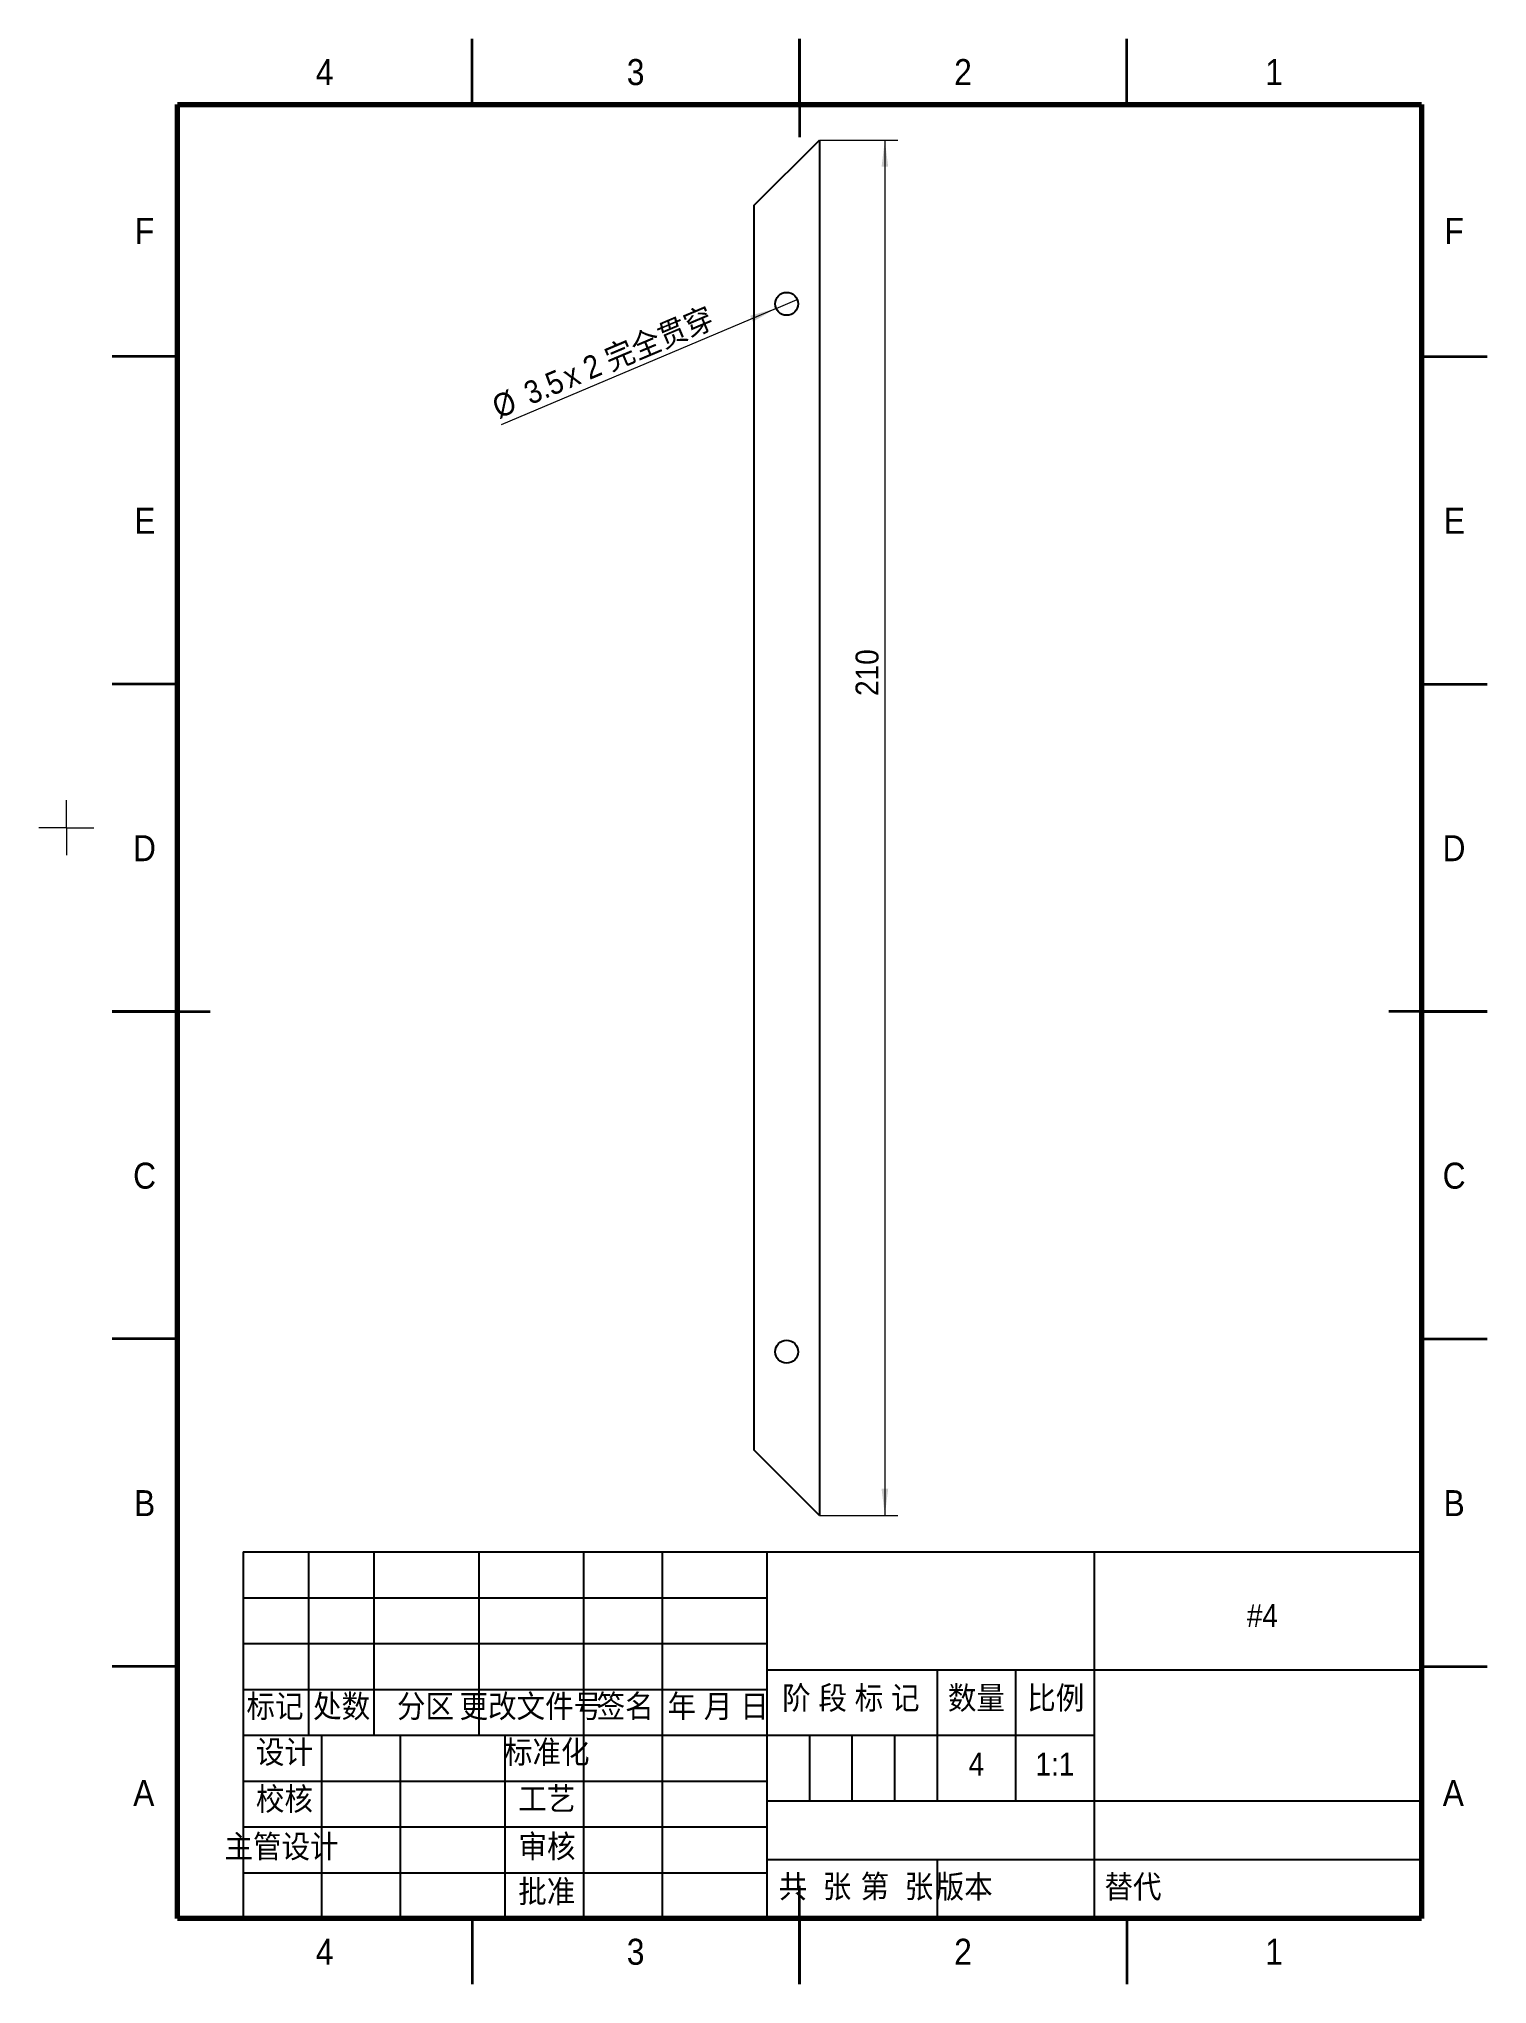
# Model space of a CAD drawing. Header units: millimetres. Extents: x -11 to 210, y 0 to 297.
import ezdxf

# ---------------------------------------------------------------- set-up
doc = ezdxf.new("R2010")
doc.units = ezdxf.units.MM
for name, color, linetype in [('10', 7, 'Continuous'), ('5', 7, 'Continuous'), ('SLD-0', 7, 'Continuous')]:
    doc.layers.add(name, color=color, linetype=linetype)
doc.styles.add('SLDTEXTSTYLE0', font='GOTHIC.TTF', dxfattribs={"width": 0.913})
doc.styles.add('SLDTEXTSTYLE1', font='GOTHIC.TTF', dxfattribs={"width": 0.913, "bigfont": 'bigfont'})
doc.dimstyles.new('SLDDIMSTYLE0', dxfattribs={"dimtxt": 3.5, "dimasz": 4.08, "dimexe": 0, "dimexo": 0.0625, "dimgap": 0.875, "dimtad": 1, "dimdec": 0, "dimrnd": 1e-09, "dimzin": 12, "dimdsep": 46, "dimtxsty": 'SLDTEXTSTYLE0', "dimsah": 1, "dimcen": 0.09, "dimadec": 0, "dimazin": 3, "dimtfac": 1, "dimtdec": 0, "dimtofl": 0, "dimtmove": 0, "dimatfit": 3, "dimfxl": 1, "dimfrac": 2, "dimtolj": 1, "dimtzin": 12, "dimarcsym": 0})
doc.dimstyles.new('SLDDIMSTYLE1', dxfattribs={"dimtxt": 3.5, "dimasz": 4.08, "dimexe": 0, "dimexo": 0.0625, "dimgap": 0.875, "dimtad": 1, "dimdec": 1, "dimrnd": 1e-09, "dimzin": 12, "dimdsep": 46, "dimtxsty": 'SLDTEXTSTYLE0', "dimblk1": 'NONE', "dimsah": 1, "dimcen": 0, "dimadec": 0, "dimazin": 3, "dimtfac": 1, "dimtdec": 1, "dimtmove": 0, "dimatfit": 3, "dimldrblk": 'NONE', "dimfxl": 1, "dimfrac": 2, "dimtolj": 1, "dimtzin": 12, "dimarcsym": 0})

# ---------------------------------------------------------------- blocks, each defined once
blk = doc.blocks.new('_D')
at = {"color": 7, "linetype": 'Continuous', "lineweight": 0}
for p, q in [((108.02, 281.55), (120.02, 281.55)), ((118.02, 281.55), (118.02, 71.55)), ((108.02, 71.55), (120.02, 71.55))]:
    blk.add_line(p, q, dxfattribs=at)
at = {"color": 7, "linetype": 'Continuous', "lineweight": 18}
for points in [[(118.02, 281.55), (117.52, 277.47), (118.53, 277.47)], [(118.02, 71.55), (118.53, 75.63), (117.52, 75.63)]]:
    blk.add_solid(points, dxfattribs=at)
at = {"color": 7, "linetype": 'Continuous', "lineweight": 18, "insert": (113.55, 196.68), "char_height": 3.5, "attachment_point": 1, "rotation": 90, "style": 'SLDTEXTSTYLE0'}
blk.add_mtext('210', dxfattribs=at)
blk = doc.blocks.new('_D_1')
at = {"color": 7, "linetype": 'Continuous', "lineweight": 0}
for q in [(59.42, 238.1), (104.64, 257.23)]:
    blk.add_line((101.41, 255.86), q, dxfattribs=at)
at = {"color": 7, "linetype": 'Continuous', "lineweight": 18}
blk.add_solid([(101.41, 255.86), (97.46, 254.74), (97.85, 253.81)], dxfattribs=at)
at = {"color": 7, "linetype": 'Continuous', "lineweight": 18, "char_height": 3.5, "attachment_point": 1, "rotation": 22.9273}
for s, insert, style in [('x 2 完全贯穿', (68.48, 246.83), 'SLDTEXTSTYLE1'), ('%%c', (57.68, 242.21), 'SLDTEXTSTYLE0'), ('3.5', (62.52, 244.31), 'SLDTEXTSTYLE0')]:
    blk.add_mtext(s, dxfattribs=dict(at, insert=insert, style=style))
blk = doc.blocks.new('_None')
blk = doc.blocks.new('SW_CENTERMARKSYMBOL_0')
at = {"color": 0, "linetype": 'Continuous', "lineweight": 18}
for p, q in [((0, 2.5), (0, 4.2)), ((-2.5, 0), (-4.2, 0)), ((0, 0), (-2.5, 0)), ((0, 0), (0, 2.5)), ((0, 0), (0, -2.5)), ((0, 0), (2.5, 0)), ((2.5, 0), (4.2, 0)), ((0, -2.5), (0, -4.2))]:
    blk.add_line(p, q, dxfattribs=at)

msp = doc.modelspace()

# ---------------------------------------------------------------- linework, layer by layer
at = {"color": 7, "linetype": 'Continuous', "lineweight": 35}
for p, q in [((55, 287), (55, 297)), ((105, 297), (105, 282)), ((105, 287), (105, 297)), ((155, 287), (155, 297)), ((10, 248.5), (0, 248.5)), ((200, 248.5), (210, 248.5)), ((10, 198.5), (0, 198.5)), ((200, 198.5), (210, 198.5)), ((0, 148.5), (15, 148.5)), ((10, 148.5), (0, 148.5)), ((210, 148.5), (195, 148.5)), ((200, 148.5), (210, 148.5)), ((10, 98.5), (0, 98.5)), ((200, 98.5), (210, 98.5)), ((10, 48.5), (0, 48.5)), ((200, 48.5), (210, 48.5)), ((105, 0), (105, 15)), ((55, 10), (55, 0)), ((105, 10), (105, 0)), ((155, 10), (155, 0))]:
    msp.add_line(p, q, dxfattribs=at)
at = {"color": 7, "linetype": 'Continuous', "lineweight": 70}
for p, q in [((10, 10), (10, 287)), ((10, 287), (200, 287)), ((200, 287), (200, 10)), ((200, 10), (10, 10))]:
    msp.add_line(p, q, dxfattribs=at)
at = {"color": 7, "linetype": 'Continuous', "lineweight": 25}
for p, q in [((98.02, 271.55), (108.02, 281.55)), ((108.02, 281.55), (108.02, 71.55)), ((98.02, 271.55), (98.02, 81.55)), ((108.02, 71.55), (98.02, 81.55))]:
    msp.add_line(p, q, dxfattribs=at)
for centre in [(103.02, 256.55), (103.02, 96.55)]:
    msp.add_circle(centre, 1.75, dxfattribs=at)
at = {"layer": '10', "color": 7, "lineweight": 25}
for p, q in [((30, 66), (30, 38)), ((40, 66), (40, 38)), ((56, 66), (56, 38)), ((72, 66), (72, 10)), ((84, 66), (84, 10)), ((100, 66), (100, 10)), ((150, 66), (150, 38)), ((100, 48), (200, 48)), ((125.99, 48), (125.99, 28)), ((138, 48), (138, 28)), ((20, 45), (100, 45)), ((20, 38), (150, 38)), ((32, 38), (32, 10)), ((44, 38), (44, 10)), ((60, 38), (60, 10)), ((150, 38), (150, 10)), ((20, 31), (100, 31)), ((100, 28), (200, 28)), ((20, 24), (100, 24)), ((100, 19), (200, 19)), ((20, 17), (100, 17))]:
    msp.add_line(p, q, dxfattribs=at)
at = {"layer": '10', "color": 7}
for p, q in [((20, 59), (100, 59)), ((20, 52), (100, 52))]:
    msp.add_line(p, q, dxfattribs=at)
at = {"layer": '5', "color": 7, "lineweight": 25}
for q in [(200, 66), (20, 10)]:
    msp.add_line((20, 66), q, dxfattribs=at)
at = {"layer": 'SLD-0'}
for p, q in [((106.5, 38), (106.5, 28)), ((113, 38), (113, 28)), ((119.5, 38), (119.5, 28))]:
    msp.add_line(p, q, dxfattribs=at)
at = {"layer": 'SLD-0', "lineweight": 25}
msp.add_line((125.99, 19), (125.99, 10), dxfattribs=at)

# ---------------------------------------------------------------- block references
at = {"color": 7, "linetype": 'Continuous', "lineweight": 0}
msp.add_blockref('SW_CENTERMARKSYMBOL_0', (-6.98, 176.55), dxfattribs=at)

# ---------------------------------------------------------------- texts
at = {"color": 7, "linetype": 'Continuous', "lineweight": 0, "char_height": 3.97, "attachment_point": 2, "style": 'SLDTEXTSTYLE0'}
for s, insert in [('4', (32.46, 293.92)), ('3', (79.96, 293.92)), ('2', (129.96, 293.92)), ('1', (177.46, 293.92)), ('F', (4.96, 269.67)), ('F', (204.96, 269.67)), ('E', (5.01, 225.42)), ('E', (205.01, 225.42)), ('D', (4.95, 175.42)), ('D', (204.95, 175.42)), ('C', (4.96, 125.42)), ('C', (204.96, 125.42)), ('B', (4.97, 75.42)), ('B', (204.97, 75.42)), ('A', (4.84, 31.17)), ('A', (204.84, 31.17)), ('4', (32.46, 6.92)), ('3', (79.96, 6.92)), ('2', (129.96, 6.92)), ('1', (177.46, 6.92))]:
    msp.add_mtext(s, dxfattribs=dict(at, insert=insert))
at = {"layer": '10', "char_height": 3.5, "attachment_point": 2}
for s, insert, style in [('#4', (175.68, 58.01), 'SLDTEXTSTYLE0'), ('标记', (24.89, 44.18), 'SLDTEXTSTYLE1'), ('处数', (35.06, 44.18), 'SLDTEXTSTYLE1'), ('分区', (47.87, 44.18), 'SLDTEXTSTYLE1'), ('更改文件号', (63.96, 44.18), 'SLDTEXTSTYLE1'), ('签名', (78.36, 44.18), 'SLDTEXTSTYLE1'), ('年 月 日', (92.56, 44.18), 'SLDTEXTSTYLE1'), ('阶 段 标 记', (112.83, 45.45), 'SLDTEXTSTYLE1'), ('数量', (132, 45.45), 'SLDTEXTSTYLE1'), ('比例', (144.13, 45.45), 'SLDTEXTSTYLE1'), ('设计', (26.33, 37.19), 'SLDTEXTSTYLE1'), ('标准化', (66.38, 37.19), 'SLDTEXTSTYLE1'), ('4', (131.99, 35.34), 'SLDTEXTSTYLE0'), ('1:1', (143.99, 35.34), 'SLDTEXTSTYLE0'), ('校核', (26.33, 30.02), 'SLDTEXTSTYLE1'), ('工艺', (66.4, 30.06), 'SLDTEXTSTYLE1'), ('主管设计', (25.88, 22.76), 'SLDTEXTSTYLE1'), ('审核', (66.42, 22.79), 'SLDTEXTSTYLE1'), ('批准', (66.39, 15.9), 'SLDTEXTSTYLE1'), ('共  张 ', (107.35, 16.66), 'SLDTEXTSTYLE1'), ('第  张', (119.85, 16.66), 'SLDTEXTSTYLE1'), ('版本', (130.14, 16.63), 'SLDTEXTSTYLE1')]:
    msp.add_mtext(s, dxfattribs=dict(at, insert=insert, style=style))
at = {"layer": 'SLD-0', "insert": (151.56, 16.63), "char_height": 3.5, "attachment_point": 1, "style": 'SLDTEXTSTYLE1'}
msp.add_mtext('替代', dxfattribs=at)

# ---------------------------------------------------------------- dimensions: what is measured, and where the dimension line sits
at = {"color": 7, "linetype": 'Continuous', "lineweight": 18}
dim = msp.add_linear_dim(base=(118.02, 71.55), p1=(108.02, 281.55), p2=(108.02, 71.55), angle=90, dimstyle='SLDDIMSTYLE0', dxfattribs=at)
dim.commit()
dim.dimension.update_dxf_attribs({"geometry": '_D', "text_midpoint": (118.02, 200.56), "dimtype": 160})
dim = msp.add_diameter_dim_2p(p1=(104.64, 257.23), p2=(101.41, 255.86), text='<>x 2 完全贯穿', dimstyle='SLDDIMSTYLE1', dxfattribs=at)
dim.commit()
dim.dimension.update_dxf_attribs({"geometry": '_D_1', "text_midpoint": (76.71, 245.41), "dimtype": 163})

doc.saveas('drawing.dxf')
